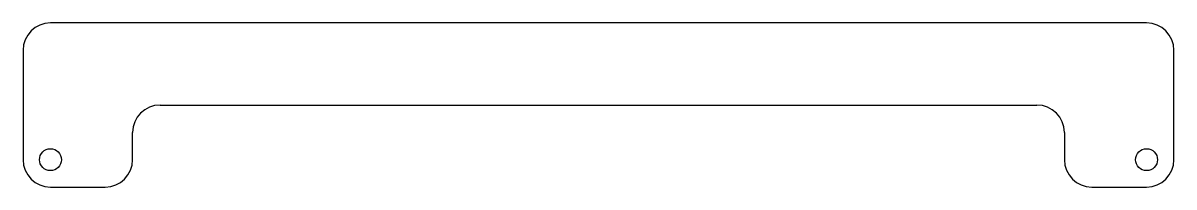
# Model space of a CAD drawing. Header units: millimetres. Extents: x 0 to 210, y 0 to 30.
import ezdxf

# ---------------------------------------------------------------- set-up
doc = ezdxf.new("R2010")
doc.units = ezdxf.units.MM

msp = doc.modelspace()

# ---------------------------------------------------------------- linework, layer by layer
at = {"color": 7, "linetype": 'Continuous', "lineweight": 25}
for p, q in [((205, 30), (5, 30)), ((0, 25), (0, 5)), ((210, 5), (210, 25)), ((25, 15), (185, 15)), ((20, 5), (20, 10)), ((190, 10), (190, 5)), ((5, 0), (15, 0)), ((195, 0), (205, 0))]:
    msp.add_line(p, q, dxfattribs=at)
for centre in [(5, 5), (205, 5)]:
    msp.add_circle(centre, 2, dxfattribs=at)
for centre, start, end in [((5, 25), 90, 180), ((205, 25), 0, 90), ((25, 10), 90, 180), ((185, 10), 0, 90), ((5, 5), 180, 270), ((15, 5), 270, 0), ((195, 5), 180, 270), ((205, 5), 270, 0)]:
    msp.add_arc(centre, 5, start, end, dxfattribs=at)

doc.saveas('drawing.dxf')
